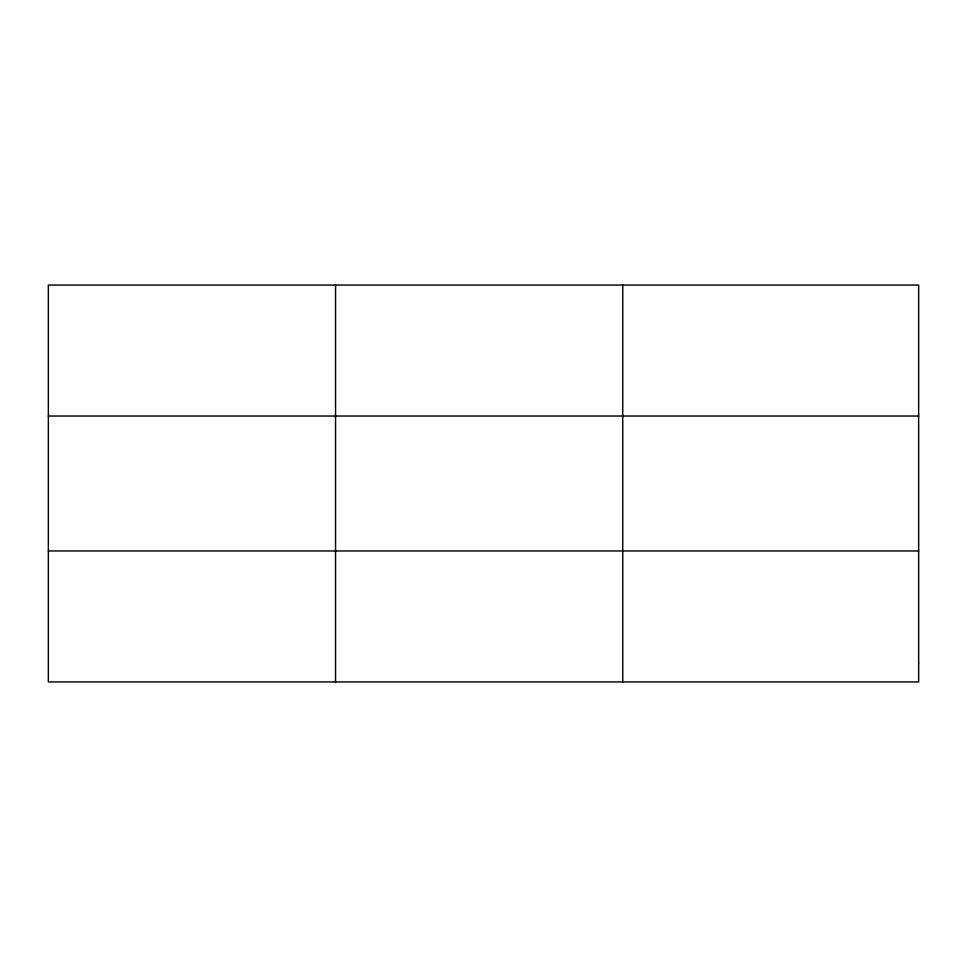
<?xml version="1.0" encoding="UTF-8"?>
<svg xmlns="http://www.w3.org/2000/svg" width="967" height="967" viewBox="0 0 967 967"><rect width="100%" height="100%" fill="white"/><g stroke="black" fill="none" stroke-linecap="round" stroke-linejoin="round"><path stroke-width="1.45" d="M335.549 285.06L335.549 681.94M622.748 285.06L622.748 681.94M48.35 416.028L918.65 416.028M48.35 550.972L918.65 550.972M918.65 663.229L918.65 681.94L48.35 681.94L48.35 285.06L918.65 285.06L918.65 663.229"/></g></svg>
